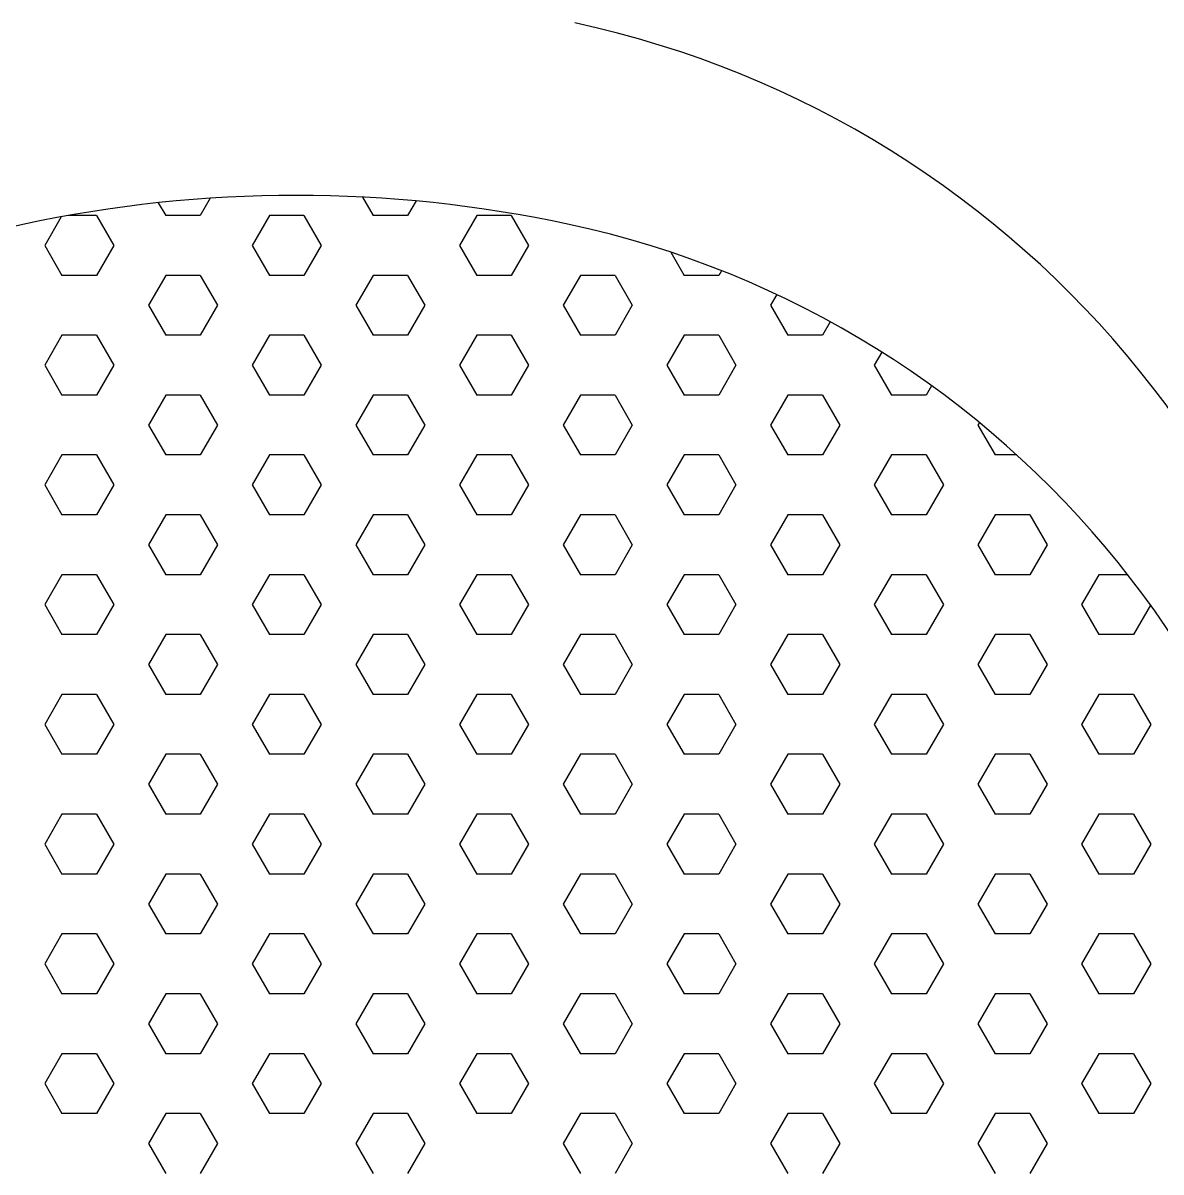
# Model space of a CAD drawing. Header units: millimetres. Extents: x 154.1 to 235.2, y 94.9 to 137.4.
# Drawn here: x 216.3835 to 216.4658, y 114.6472 to 114.7303 of the extents above; entities that cross this region are included whole.
import ezdxf

# ---------------------------------------------------------------- set-up
doc = ezdxf.new("R2010")
doc.units = ezdxf.units.MM
doc.header["$LTSCALE"] = 0.05
doc.layers.add('ACES-I', color=251, linetype='Continuous')

# ---------------------------------------------------------------- blocks, each defined once
blk = doc.blocks.new('*X8')
at = {"color": 0}
for p, q in [((6.088750000858737, 2.57426051225345), (6.090000000858737, 2.576425575762911)), ((6.093750001415048, 2.574260513566218), (6.092500001415048, 2.576425577075679)), ((6.103750000861537, 2.574260512251832), (6.105000000861537, 2.576425575761293)), ((6.108750001417847, 2.574260513567835), (6.107500001417847, 2.576425577077296)), ((6.118750000864337, 2.574260512250216), (6.120000000864337, 2.576425575759677)), ((6.123750001420648, 2.574260513569452), (6.122500001420648, 2.576425577078913)), ((6.133750000867138, 2.574260512248598), (6.135000000867137, 2.576425575758059)), ((6.138750001423449, 2.574260513571069), (6.137500001423449, 2.57642557708053)), ((6.148750000869939, 2.574260512246981), (6.150000000869938, 2.576425575756442)), ((6.153750001426248, 2.574260513572685), (6.152500001426248, 2.576425577082146)), ((6.090000001414114, 2.572095450056218), (6.088750001414114, 2.574260513565679)), ((6.09250000085967, 2.57209544874345), (6.09375000085967, 2.574260512252911)), ((6.105000001416915, 2.572095450057835), (6.103750001416915, 2.574260513567296)), ((6.10750000086247, 2.572095448741832), (6.10875000086247, 2.574260512251293)), ((6.120000001419714, 2.572095450059452), (6.118750001419714, 2.574260513568913)), ((6.122500000865271, 2.572095448740215), (6.123750000865271, 2.574260512249676)), ((6.135000001422515, 2.572095450061068), (6.133750001422515, 2.574260513570529)), ((6.137500000868071, 2.572095448738598), (6.138750000868071, 2.574260512248059)), ((6.150000001425314, 2.572095450062685), (6.148750001425315, 2.574260513572146)), ((6.152500000870871, 2.572095448736982), (6.153750000870871, 2.574260512246443)), ((6.081250000857803, 2.569930385235067), (6.082500000857802, 2.572095448744528)), ((6.0825, 2.57209544988), (6.085, 2.57209544988)), ((6.08625000141318, 2.569930386546218), (6.085000001413181, 2.572095450055679)), ((6.09, 2.57209544988), (6.0925, 2.57209544988)), ((6.096250000860604, 2.569930385233449), (6.097500000860603, 2.57209544874291)), ((6.0975, 2.57209544988), (6.100000000000001, 2.57209544988)), ((6.101250001415981, 2.569930386547835), (6.100000001415981, 2.572095450057296)), ((6.105, 2.57209544988), (6.107500000000001, 2.57209544988)), ((6.111250000863404, 2.569930385231832), (6.112500000863403, 2.572095448741293)), ((6.112500000000001, 2.57209544988), (6.115000000000001, 2.57209544988)), ((6.116250001418781, 2.569930386549451), (6.115000001418781, 2.572095450058912)), ((6.120000000000001, 2.57209544988), (6.122500000000001, 2.57209544988)), ((6.126250000866205, 2.569930385230215), (6.127500000866204, 2.572095448739676)), ((6.127500000000001, 2.57209544988), (6.130000000000002, 2.57209544988)), ((6.131250001421581, 2.569930386551068), (6.130000001421581, 2.572095450060529)), ((6.135000000000002, 2.57209544988), (6.137500000000002, 2.57209544988)), ((6.141250000869005, 2.569930385228598), (6.142500000869004, 2.572095448738059)), ((6.142500000000002, 2.57209544988), (6.145000000000002, 2.57209544988)), ((6.146250001424381, 2.569930386552685), (6.145000001424381, 2.572095450062146)), ((6.150000000000002, 2.57209544988), (6.152500000000003, 2.57209544988)), ((6.156250000871805, 2.569930385226982), (6.157500000871805, 2.572095448736443)), ((6.157500000000002, 2.57209544988), (6.160000000000003, 2.57209544988)), ((6.161250001427182, 2.569930386554303), (6.160000001427182, 2.572095450063764)), ((6.082500001412247, 2.567765323036218), (6.081250001412247, 2.569930386545679)), ((6.085000000858737, 2.567765321725067), (6.086250000858737, 2.569930385234528)), ((6.097500001415048, 2.567765323037835), (6.096250001415048, 2.569930386547296)), ((6.100000000861537, 2.567765321723449), (6.101250000861537, 2.56993038523291)), ((6.112500001417847, 2.567765323039452), (6.111250001417847, 2.569930386548913)), ((6.115000000864337, 2.567765321721833), (6.116250000864337, 2.569930385231294)), ((6.127500001420648, 2.567765323041069), (6.126250001420648, 2.56993038655053)), ((6.130000000867137, 2.567765321720215), (6.131250000867137, 2.569930385229676)), ((6.142500001423449, 2.567765323042686), (6.141250001423449, 2.569930386552147)), ((6.145000000869938, 2.567765321718598), (6.146250000869938, 2.569930385228059)), ((6.157500001426248, 2.567765323044302), (6.156250001426248, 2.569930386553763)), ((6.160000000872738, 2.567765321716981), (6.161250000872738, 2.569930385226442)), ((6.0825, 2.56776532286), (6.085, 2.56776532286)), ((6.08875000085967, 2.565600258215067), (6.09000000085967, 2.567765321724528)), ((6.09, 2.56776532286), (6.0925, 2.56776532286)), ((6.093750001414114, 2.565600259527835), (6.092500001414114, 2.567765323037296)), ((6.0975, 2.56776532286), (6.100000000000001, 2.56776532286)), ((6.10375000086247, 2.565600258213449), (6.10500000086247, 2.56776532172291)), ((6.105, 2.56776532286), (6.107500000000001, 2.56776532286)), ((6.108750001416915, 2.565600259529452), (6.107500001416915, 2.567765323038913)), ((6.112500000000001, 2.56776532286), (6.115000000000001, 2.56776532286)), ((6.118750000865271, 2.565600258211832), (6.120000000865271, 2.567765321721293)), ((6.120000000000001, 2.56776532286), (6.122500000000001, 2.56776532286)), ((6.123750001419714, 2.565600259531069), (6.122500001419715, 2.56776532304053)), ((6.127500000000001, 2.56776532286), (6.130000000000002, 2.56776532286)), ((6.133750000868071, 2.565600258210215), (6.135000000868071, 2.567765321719676)), ((6.135000000000002, 2.56776532286), (6.137500000000002, 2.56776532286)), ((6.138750001422515, 2.565600259532685), (6.137500001422516, 2.567765323042146)), ((6.142500000000002, 2.56776532286), (6.145000000000002, 2.56776532286)), ((6.148750000870871, 2.565600258208599), (6.150000000870871, 2.56776532171806)), ((6.150000000000002, 2.56776532286), (6.152500000000003, 2.56776532286)), ((6.153750001425315, 2.565600259534302), (6.152500001425315, 2.567765323043763)), ((6.157500000000002, 2.56776532286), (6.160000000000003, 2.56776532286)), ((6.090000001413181, 2.563435196017835), (6.088750001413181, 2.565600259527296)), ((6.092500000860603, 2.563435194705066), (6.093750000860603, 2.565600258214527)), ((6.105000001415981, 2.563435196019452), (6.103750001415981, 2.565600259528913)), ((6.107500000863403, 2.563435194703449), (6.108750000863403, 2.56560025821291)), ((6.120000001418781, 2.563435196021068), (6.118750001418781, 2.565600259530529)), ((6.122500000866204, 2.563435194701832), (6.123750000866204, 2.565600258211293)), ((6.135000001421581, 2.563435196022685), (6.133750001421581, 2.565600259532146)), ((6.137500000869005, 2.563435194700215), (6.138750000869004, 2.565600258209676)), ((6.150000001424381, 2.563435196024302), (6.148750001424381, 2.565600259533763)), ((6.152500000871805, 2.563435194698599), (6.153750000871804, 2.56560025820806)), ((6.081250000858737, 2.561270131196684), (6.082500000858737, 2.563435194706145)), ((6.0825, 2.56343519584), (6.085, 2.56343519584)), ((6.086250001412247, 2.561270132507835), (6.085000001412247, 2.563435196017296)), ((6.09, 2.56343519584), (6.0925, 2.56343519584)), ((6.096250000861537, 2.561270131195066), (6.097500000861537, 2.563435194704527)), ((6.0975, 2.56343519584), (6.100000000000001, 2.56343519584)), ((6.101250001415048, 2.561270132509452), (6.100000001415048, 2.563435196018913)), ((6.105, 2.56343519584), (6.107500000000001, 2.56343519584)), ((6.111250000864337, 2.56127013119345), (6.112500000864337, 2.563435194702911)), ((6.112500000000001, 2.56343519584), (6.115000000000001, 2.56343519584)), ((6.116250001417847, 2.561270132511069), (6.115000001417847, 2.56343519602053)), ((6.120000000000001, 2.56343519584), (6.122500000000001, 2.56343519584)), ((6.126250000867137, 2.561270131191832), (6.127500000867137, 2.563435194701293)), ((6.127500000000001, 2.56343519584), (6.130000000000002, 2.56343519584)), ((6.131250001420648, 2.561270132512686), (6.130000001420648, 2.563435196022147)), ((6.135000000000002, 2.56343519584), (6.137500000000002, 2.56343519584)), ((6.141250000869938, 2.561270131190215), (6.142500000869938, 2.563435194699676)), ((6.142500000000002, 2.56343519584), (6.145000000000002, 2.56343519584)), ((6.146250001423449, 2.561270132514303), (6.145000001423449, 2.563435196023764)), ((6.150000000000002, 2.56343519584), (6.152500000000003, 2.56343519584)), ((6.156250000872738, 2.561270131188598), (6.157500000872738, 2.563435194698059)), ((6.157500000000002, 2.56343519584), (6.160000000000003, 2.56343519584)), ((6.161250001426248, 2.561270132515919), (6.160000001426249, 2.56343519602538)), ((6.082500001411314, 2.559105068997836), (6.081250001411314, 2.561270132507297)), ((6.08500000085967, 2.559105067686684), (6.086250000859669, 2.561270131196145)), ((6.097500001414114, 2.559105068999452), (6.096250001414115, 2.561270132508913)), ((6.10000000086247, 2.559105067685066), (6.101250000862469, 2.561270131194527)), ((6.112500001416915, 2.559105069001069), (6.111250001416916, 2.56127013251053)), ((6.115000000865271, 2.559105067683449), (6.11625000086527, 2.56127013119291)), ((6.127500001419715, 2.559105069002686), (6.126250001419715, 2.561270132512147)), ((6.130000000868071, 2.559105067681832), (6.131250000868071, 2.561270131191293)), ((6.142500001422516, 2.559105069004302), (6.141250001422516, 2.561270132513763)), ((6.145000000870871, 2.559105067680216), (6.146250000870871, 2.561270131189677)), ((6.157500001425315, 2.559105069005919), (6.156250001425315, 2.56127013251538)), ((6.160000000873672, 2.559105067678598), (6.161250000873672, 2.561270131188059)), ((6.0825, 2.55910506882), (6.085000000000001, 2.55910506882)), ((6.088750000860603, 2.556940004176683), (6.090000000860603, 2.559105067686144)), ((6.090000000000001, 2.55910506882), (6.092500000000001, 2.55910506882)), ((6.093750001413181, 2.556940005489452), (6.092500001413181, 2.559105068998913)), ((6.097500000000001, 2.55910506882), (6.100000000000001, 2.55910506882)), ((6.103750000863403, 2.556940004175066), (6.105000000863403, 2.559105067684527)), ((6.105000000000001, 2.55910506882), (6.107500000000002, 2.55910506882)), ((6.108750001415981, 2.556940005491069), (6.107500001415981, 2.55910506900053)), ((6.112500000000002, 2.55910506882), (6.115000000000002, 2.55910506882)), ((6.118750000866204, 2.556940004173449), (6.120000000866204, 2.55910506768291)), ((6.120000000000002, 2.55910506882), (6.122500000000002, 2.55910506882)), ((6.123750001418781, 2.556940005492685), (6.122500001418781, 2.559105069002146)), ((6.127500000000002, 2.55910506882), (6.130000000000003, 2.55910506882)), ((6.133750000869004, 2.556940004171832), (6.135000000869004, 2.559105067681293)), ((6.135000000000002, 2.55910506882), (6.137500000000003, 2.55910506882)), ((6.138750001421581, 2.556940005494302), (6.137500001421581, 2.559105069003763)), ((6.142500000000003, 2.55910506882), (6.145000000000003, 2.55910506882)), ((6.148750000871805, 2.556940004170216), (6.150000000871804, 2.559105067679677)), ((6.150000000000003, 2.55910506882), (6.152500000000003, 2.55910506882)), ((6.153750001424381, 2.556940005495919), (6.152500001424381, 2.55910506900538)), ((6.157500000000003, 2.55910506882), (6.160000000000004, 2.55910506882)), ((6.090000001412247, 2.554774941979452), (6.088750001412247, 2.556940005488913)), ((6.092500000861537, 2.554774940666683), (6.093750000861537, 2.556940004176144)), ((6.105000001415048, 2.554774941981069), (6.103750001415048, 2.55694000549053)), ((6.107500000864337, 2.554774940665067), (6.108750000864337, 2.556940004174528)), ((6.120000001417847, 2.554774941982686), (6.118750001417848, 2.556940005492147)), ((6.122500000867137, 2.554774940663449), (6.123750000867137, 2.55694000417291)), ((6.135000001420648, 2.554774941984303), (6.133750001420649, 2.556940005493764)), ((6.137500000869938, 2.554774940661832), (6.138750000869938, 2.556940004171293)), ((6.150000001423449, 2.55477494198592), (6.14875000142345, 2.556940005495381)), ((6.152500000872738, 2.554774940660215), (6.153750000872738, 2.556940004169676)), ((6.081250000859669, 2.552609877158301), (6.082500000859669, 2.554774940667762)), ((6.0825, 2.5547749418), (6.085000000000001, 2.5547749418)), ((6.086250001411314, 2.552609878469453), (6.085000001411315, 2.554774941978914)), ((6.090000000000001, 2.5547749418), (6.092500000000001, 2.5547749418)), ((6.09625000086247, 2.552609877156683), (6.097500000862469, 2.554774940666144)), ((6.097500000000001, 2.5547749418), (6.100000000000001, 2.5547749418)), ((6.101250001414114, 2.552609878471069), (6.100000001414115, 2.55477494198053)), ((6.105000000000001, 2.5547749418), (6.107500000000002, 2.5547749418)), ((6.111250000865271, 2.552609877155066), (6.11250000086527, 2.554774940664527)), ((6.112500000000002, 2.5547749418), (6.115000000000002, 2.5547749418)), ((6.116250001416915, 2.552609878472686), (6.115000001416916, 2.554774941982147)), ((6.120000000000002, 2.5547749418), (6.122500000000002, 2.5547749418)), ((6.126250000868071, 2.552609877153449), (6.12750000086807, 2.55477494066291)), ((6.127500000000002, 2.5547749418), (6.130000000000003, 2.5547749418)), ((6.131250001419715, 2.552609878474303), (6.130000001419715, 2.554774941983764)), ((6.135000000000002, 2.5547749418), (6.137500000000003, 2.5547749418)), ((6.141250000870871, 2.552609877151833), (6.142500000870871, 2.554774940661294)), ((6.142500000000003, 2.5547749418), (6.145000000000003, 2.5547749418)), ((6.146250001422516, 2.552609878475919), (6.145000001422516, 2.55477494198538)), ((6.150000000000003, 2.5547749418), (6.152500000000003, 2.5547749418)), ((6.156250000873672, 2.552609877150215), (6.157500000873672, 2.554774940659676)), ((6.157500000000003, 2.5547749418), (6.160000000000004, 2.5547749418)), ((6.161250001425315, 2.552609878477536), (6.160000001425315, 2.554774941986997)), ((6.082500001410381, 2.550444814959453), (6.081250001410381, 2.552609878468914)), ((6.085000000860603, 2.5504448136483), (6.086250000860603, 2.552609877157761)), ((6.097500001413181, 2.550444814961069), (6.096250001413181, 2.55260987847053)), ((6.100000000863403, 2.550444813646683), (6.101250000863403, 2.552609877156144)), ((6.112500001415981, 2.550444814962686), (6.111250001415981, 2.552609878472147)), ((6.115000000866204, 2.550444813645066), (6.116250000866204, 2.552609877154527)), ((6.127500001418781, 2.550444814964302), (6.126250001418781, 2.552609878473763)), ((6.130000000869004, 2.550444813643449), (6.131250000869004, 2.55260987715291)), ((6.142500001421581, 2.550444814965919), (6.141250001421581, 2.55260987847538)), ((6.145000000871804, 2.550444813641833), (6.146250000871804, 2.552609877151294)), ((6.157500001424381, 2.550444814967536), (6.156250001424382, 2.552609878476997)), ((6.160000000874605, 2.550444813640215), (6.161250000874604, 2.552609877149676)), ((6.0825, 2.55044481478), (6.085000000000001, 2.55044481478)), ((6.088750000861537, 2.5482797501383), (6.090000000861536, 2.550444813647761)), ((6.090000000000001, 2.55044481478), (6.092500000000001, 2.55044481478)), ((6.093750001412247, 2.548279751451069), (6.092500001412247, 2.55044481496053)), ((6.097500000000001, 2.55044481478), (6.100000000000001, 2.55044481478)), ((6.103750000864337, 2.548279750136684), (6.105000000864337, 2.550444813646145)), ((6.105000000000001, 2.55044481478), (6.107500000000002, 2.55044481478)), ((6.108750001415048, 2.548279751452686), (6.107500001415048, 2.550444814962147)), ((6.112500000000002, 2.55044481478), (6.115000000000002, 2.55044481478)), ((6.118750000867137, 2.548279750135066), (6.120000000867137, 2.550444813644527)), ((6.120000000000002, 2.55044481478), (6.122500000000002, 2.55044481478)), ((6.123750001417847, 2.548279751454303), (6.122500001417848, 2.550444814963764)), ((6.127500000000002, 2.55044481478), (6.130000000000003, 2.55044481478)), ((6.133750000869938, 2.548279750133449), (6.135000000869938, 2.55044481364291)), ((6.135000000000002, 2.55044481478), (6.137500000000003, 2.55044481478)), ((6.138750001420648, 2.54827975145592), (6.137500001420649, 2.550444814965381)), ((6.142500000000003, 2.55044481478), (6.145000000000003, 2.55044481478)), ((6.148750000872738, 2.548279750131832), (6.150000000872738, 2.550444813641293)), ((6.150000000000003, 2.55044481478), (6.152500000000003, 2.55044481478)), ((6.153750001423449, 2.548279751457537), (6.15250000142345, 2.550444814966998)), ((6.157500000000003, 2.55044481478), (6.160000000000004, 2.55044481478)), ((6.090000001411314, 2.54611468794107), (6.088750001411315, 2.548279751450531)), ((6.092500000862469, 2.5461146866283), (6.093750000862469, 2.548279750137761)), ((6.105000001414115, 2.546114687942686), (6.103750001414115, 2.548279751452147)), ((6.10750000086527, 2.546114686626683), (6.10875000086527, 2.548279750136144)), ((6.120000001416916, 2.546114687944303), (6.118750001416916, 2.548279751453764)), ((6.122500000868071, 2.546114686625066), (6.12375000086807, 2.548279750134527)), ((6.135000001419715, 2.54611468794592), (6.133750001419715, 2.548279751455381)), ((6.137500000870871, 2.54611468662345), (6.13875000087087, 2.548279750132911)), ((6.150000001422516, 2.546114687947536), (6.148750001422516, 2.548279751456997)), ((6.152500000873672, 2.546114686621832), (6.153750000873671, 2.548279750131293)), ((6.081250000860603, 2.543949623119917), (6.082500000860603, 2.546114686629378)), ((6.0825, 2.54611468776), (6.085000000000001, 2.54611468776)), ((6.086250001410381, 2.54394962443107), (6.085000001410381, 2.546114687940531)), ((6.090000000000001, 2.54611468776), (6.092500000000001, 2.54611468776)), ((6.096250000863403, 2.5439496231183), (6.097500000863403, 2.546114686627761)), ((6.097500000000001, 2.54611468776), (6.100000000000001, 2.54611468776)), ((6.101250001413181, 2.543949624432686), (6.100000001413181, 2.546114687942147)), ((6.105000000000001, 2.54611468776), (6.107500000000002, 2.54611468776)), ((6.111250000866204, 2.543949623116683), (6.112500000866204, 2.546114686626144)), ((6.112500000000002, 2.54611468776), (6.115000000000002, 2.54611468776)), ((6.116250001415981, 2.543949624434303), (6.115000001415981, 2.546114687943764)), ((6.120000000000002, 2.54611468776), (6.122500000000002, 2.54611468776)), ((6.126250000869004, 2.543949623115066), (6.127500000869004, 2.546114686624527)), ((6.127500000000002, 2.54611468776), (6.130000000000003, 2.54611468776)), ((6.131250001418781, 2.543949624435919), (6.130000001418781, 2.54611468794538)), ((6.135000000000002, 2.54611468776), (6.137500000000003, 2.54611468776)), ((6.141250000871804, 2.54394962311345), (6.142500000871804, 2.546114686622911)), ((6.142500000000003, 2.54611468776), (6.145000000000003, 2.54611468776)), ((6.146250001421581, 2.543949624437536), (6.145000001421582, 2.546114687946997)), ((6.150000000000003, 2.54611468776), (6.152500000000003, 2.54611468776)), ((6.156250000874604, 2.543949623111832), (6.157500000874604, 2.546114686621293)), ((6.157500000000003, 2.54611468776), (6.160000000000004, 2.54611468776)), ((6.161250001424381, 2.543949624439153), (6.160000001424382, 2.546114687948614)), ((6.082500001409448, 2.54178456092107), (6.081250001409448, 2.543949624430531)), ((6.085000000861537, 2.541784559609917), (6.086250000861536, 2.543949623119378)), ((6.097500001412247, 2.541784560922686), (6.096250001412248, 2.543949624432147)), ((6.100000000864337, 2.541784559608301), (6.101250000864336, 2.543949623117762)), ((6.112500001415048, 2.541784560924303), (6.111250001415049, 2.543949624433764)), ((6.115000000867137, 2.541784559606683), (6.116250000867137, 2.543949623116144)), ((6.127500001417848, 2.54178456092592), (6.126250001417848, 2.543949624435381)), ((6.130000000869938, 2.541784559605066), (6.131250000869938, 2.543949623114527)), ((6.142500001420649, 2.541784560927537), (6.141250001420649, 2.543949624436998)), ((6.145000000872738, 2.541784559603449), (6.146250000872738, 2.54394962311291)), ((6.15750000142345, 2.541784560929154), (6.15625000142345, 2.543949624438615)), ((6.160000000875538, 2.541784559601833), (6.161250000875538, 2.543949623111294)), ((6.0825, 2.54178456074), (6.085, 2.54178456074)), ((6.088750000862469, 2.539619496099917), (6.090000000862469, 2.541784559609378)), ((6.09, 2.54178456074), (6.0925, 2.54178456074)), ((6.093750001411315, 2.539619497412687), (6.092500001411315, 2.541784560922148)), ((6.0975, 2.54178456074), (6.100000000000001, 2.54178456074)), ((6.10375000086527, 2.5396194960983), (6.10500000086527, 2.541784559607761)), ((6.105, 2.54178456074), (6.107500000000001, 2.54178456074)), ((6.108750001414115, 2.539619497414303), (6.107500001414115, 2.541784560923764)), ((6.112500000000001, 2.54178456074), (6.115000000000001, 2.54178456074)), ((6.11875000086807, 2.539619496096683), (6.12000000086807, 2.541784559606144)), ((6.120000000000001, 2.54178456074), (6.122500000000001, 2.54178456074)), ((6.123750001416916, 2.53961949741592), (6.122500001416916, 2.541784560925381)), ((6.127500000000001, 2.54178456074), (6.130000000000002, 2.54178456074)), ((6.133750000870871, 2.539619496095067), (6.13500000087087, 2.541784559604528)), ((6.135000000000002, 2.54178456074), (6.137500000000002, 2.54178456074)), ((6.138750001419715, 2.539619497417537), (6.137500001419715, 2.541784560926998)), ((6.142500000000002, 2.54178456074), (6.145000000000002, 2.54178456074)), ((6.148750000873672, 2.53961949609345), (6.150000000873671, 2.54178455960291)), ((6.150000000000002, 2.54178456074), (6.152500000000003, 2.54178456074)), ((6.153750001422516, 2.539619497419153), (6.152500001422516, 2.541784560928614)), ((6.157500000000002, 2.54178456074), (6.160000000000003, 2.54178456074)), ((6.090000001410381, 2.537454433902687), (6.088750001410381, 2.539619497412148)), ((6.092500000863403, 2.537454432589917), (6.093750000863403, 2.539619496099378)), ((6.105000001413181, 2.537454433904303), (6.103750001413181, 2.539619497413764)), ((6.107500000866204, 2.5374544325883), (6.108750000866204, 2.539619496097761)), ((6.120000001415981, 2.53745443390592), (6.118750001415981, 2.539619497415381)), ((6.122500000869004, 2.537454432586683), (6.123750000869004, 2.539619496096144)), ((6.135000001418781, 2.537454433907536), (6.133750001418782, 2.539619497416997)), ((6.137500000871804, 2.537454432585067), (6.138750000871804, 2.539619496094528)), ((6.150000001421581, 2.537454433909153), (6.148750001421582, 2.539619497418614)), ((6.152500000874604, 2.537454432583449), (6.153750000874604, 2.53961949609291)), ((6.08126589484883, 2.535316898275062), (6.082500000861536, 2.537454432590995)), ((6.0825, 2.53745443372), (6.085, 2.53745443372)), ((6.086250001409448, 2.535289370392687), (6.085000001409449, 2.537454433902148)), ((6.09, 2.53745443372), (6.0925, 2.53745443372)), ((6.096250000864337, 2.535289369079918), (6.097500000864336, 2.537454432589379)), ((6.0975, 2.53745443372), (6.100000000000001, 2.53745443372)), ((6.101250001412247, 2.535289370394303), (6.100000001412248, 2.537454433903764)), ((6.105, 2.53745443372), (6.107500000000001, 2.53745443372)), ((6.111250000867137, 2.5352893690783), (6.112500000867136, 2.537454432587761)), ((6.112500000000001, 2.53745443372), (6.115000000000001, 2.53745443372)), ((6.116250001415048, 2.53528937039592), (6.115000001415049, 2.537454433905381)), ((6.120000000000001, 2.53745443372), (6.122500000000001, 2.53745443372)), ((6.126250000869938, 2.535289369076683), (6.127500000869937, 2.537454432586144)), ((6.127500000000001, 2.53745443372), (6.130000000000002, 2.53745443372)), ((6.131250001417848, 2.535289370397537), (6.130000001417848, 2.537454433906998)), ((6.135000000000002, 2.53745443372), (6.137500000000002, 2.53745443372)), ((6.141250000872738, 2.535289369075066), (6.142500000872738, 2.537454432584527)), ((6.142500000000002, 2.53745443372), (6.145000000000002, 2.53745443372)), ((6.146250001420649, 2.535289370399154), (6.145000001420649, 2.537454433908615)), ((6.150000000000002, 2.53745443372), (6.152500000000003, 2.53745443372)), ((6.156250000875538, 2.53528936907345), (6.157500000875538, 2.537454432582911)), ((6.157500000000002, 2.53745443372), (6.160000000000003, 2.53745443372)), ((6.16125000142345, 2.535289370400771), (6.16000000142345, 2.537454433910232)), ((6.085000000862469, 2.533124305571534), (6.086250000862469, 2.535289369080995)), ((6.097500001411315, 2.533124306884304), (6.096250001411315, 2.535289370393765)), ((6.10000000086527, 2.533124305569917), (6.10125000086527, 2.535289369079378)), ((6.112500001414115, 2.53312430688592), (6.111250001414115, 2.535289370395381)), ((6.11500000086807, 2.5331243055683), (6.11625000086807, 2.535289369077761)), ((6.127500001416916, 2.533124306887537), (6.126250001416916, 2.535289370396998)), ((6.13000000087087, 2.533124305566684), (6.13125000087087, 2.535289369076145)), ((6.142500001419715, 2.533124306889154), (6.141250001419715, 2.535289370398615)), ((6.145000000873671, 2.533124305565067), (6.146250000873671, 2.535289369074528)), ((6.157500001422516, 2.533124306890771), (6.156250001422516, 2.535289370400232)), ((6.160000000876471, 2.533124305563449), (6.161250000876471, 2.53528936907291)), ((6.082910793654658, 2.5331243067), (6.085, 2.5331243067)), ((6.088750000863403, 2.530959242061534), (6.090000000863403, 2.533124305570995)), ((6.09, 2.5331243067), (6.0925, 2.5331243067)), ((6.093750001410381, 2.530959243374304), (6.092500001410381, 2.533124306883765)), ((6.0975, 2.5331243067), (6.100000000000001, 2.5331243067)), ((6.103750000866204, 2.530959242059917), (6.105000000866204, 2.533124305569378)), ((6.105, 2.5331243067), (6.107500000000001, 2.5331243067)), ((6.108750001413181, 2.53095924337592), (6.107500001413182, 2.533124306885381)), ((6.112500000000001, 2.5331243067), (6.115000000000001, 2.5331243067)), ((6.118750000869004, 2.5309592420583), (6.120000000869004, 2.533124305567761)), ((6.120000000000001, 2.5331243067), (6.122500000000001, 2.5331243067)), ((6.123750001415981, 2.530959243377537), (6.122500001415982, 2.533124306886998)), ((6.127500000000001, 2.5331243067), (6.130000000000002, 2.5331243067)), ((6.133750000871804, 2.530959242056684), (6.135000000871804, 2.533124305566145)), ((6.135000000000002, 2.5331243067), (6.137500000000002, 2.5331243067)), ((6.138750001418781, 2.530959243379153), (6.137500001418782, 2.533124306888614)), ((6.142500000000002, 2.5331243067), (6.145000000000002, 2.5331243067)), ((6.148750000874604, 2.530959242055066), (6.150000000874604, 2.533124305564527)), ((6.150000000000002, 2.5331243067), (6.152500000000003, 2.5331243067)), ((6.153750001421582, 2.53095924338077), (6.152500001421582, 2.533124306890231)), ((6.157500000000002, 2.5331243067), (6.160000000000003, 2.5331243067)), ((6.090000001409448, 2.528794179864304), (6.088750001409449, 2.530959243373765)), ((6.092500000864336, 2.528794178551535), (6.093750000864336, 2.530959242060996)), ((6.105000001412248, 2.52879417986592), (6.103750001412248, 2.530959243375381)), ((6.107500000867137, 2.528794178549917), (6.108750000867136, 2.530959242059378)), ((6.120000001415049, 2.528794179867537), (6.118750001415049, 2.530959243376998)), ((6.122500000869938, 2.5287941785483), (6.123750000869937, 2.530959242057761)), ((6.135000001417848, 2.528794179869154), (6.133750001417848, 2.530959243378615)), ((6.137500000872738, 2.528794178546683), (6.138750000872737, 2.530959242056144)), ((6.150000001420649, 2.528794179870771), (6.148750001420649, 2.530959243380232)), ((6.152500000875538, 2.528794178545067), (6.153750000875537, 2.530959242054528)), ((6.09, 2.52879417968), (6.0925, 2.52879417968)), ((6.09625000086527, 2.526629115041534), (6.09750000086527, 2.528794178550995)), ((6.0975, 2.52879417968), (6.100000000000001, 2.52879417968)), ((6.101250001411315, 2.526629116355921), (6.100000001411315, 2.528794179865382)), ((6.105, 2.52879417968), (6.107500000000001, 2.52879417968)), ((6.11125000086807, 2.526629115039917), (6.11250000086807, 2.528794178549378)), ((6.112500000000001, 2.52879417968), (6.115000000000001, 2.52879417968)), ((6.116250001414115, 2.526629116357537), (6.115000001414115, 2.528794179866998)), ((6.120000000000001, 2.52879417968), (6.122500000000001, 2.52879417968)), ((6.12625000087087, 2.526629115038301), (6.12750000087087, 2.528794178547762)), ((6.127500000000001, 2.52879417968), (6.130000000000002, 2.52879417968)), ((6.131250001416916, 2.526629116359154), (6.130000001416916, 2.528794179868615)), ((6.135000000000002, 2.52879417968), (6.137500000000002, 2.52879417968)), ((6.141250000873671, 2.526629115036684), (6.142500000873671, 2.528794178546145)), ((6.142500000000002, 2.52879417968), (6.145000000000002, 2.52879417968)), ((6.146250001419715, 2.526629116360771), (6.145000001419715, 2.528794179870232)), ((6.150000000000002, 2.52879417968), (6.152500000000003, 2.52879417968)), ((6.156250000876471, 2.526629115035066), (6.157500000876471, 2.528794178544527)), ((6.157500000000002, 2.52879417968), (6.160000000000003, 2.52879417968)), ((6.161250001422516, 2.526629116362388), (6.160000001422516, 2.528794179871849)), ((6.097500001410381, 2.524464052845921), (6.096250001410382, 2.526629116355382)), ((6.100000000866204, 2.524464051531534), (6.101250000866203, 2.526629115040995)), ((6.112500001413181, 2.524464052847537), (6.111250001413182, 2.526629116356998)), ((6.115000000869004, 2.524464051529917), (6.116250000869004, 2.526629115039378)), ((6.127500001415982, 2.524464052849154), (6.126250001415982, 2.526629116358615)), ((6.130000000871804, 2.524464051528301), (6.131250000871804, 2.526629115037762)), ((6.142500001418782, 2.52446405285077), (6.141250001418782, 2.526629116360231)), ((6.145000000874604, 2.524464051526683), (6.146250000874604, 2.526629115036144)), ((6.157500001421582, 2.524464052852387), (6.156250001421582, 2.526629116361848)), ((6.160000000877405, 2.524464051525067), (6.161250000877405, 2.526629115034528)), ((6.090941117511008, 2.52446405266), (6.092499999999999, 2.52446405266)), ((6.093750001409449, 2.522298989335921), (6.092500001409449, 2.524464052845382)), ((6.097499999999999, 2.52446405266), (6.1, 2.52446405266)), ((6.103750000867136, 2.522298988021534), (6.105000000867136, 2.524464051530995)), ((6.105, 2.52446405266), (6.1075, 2.52446405266)), ((6.108750001412248, 2.522298989337537), (6.107500001412248, 2.524464052846998)), ((6.1125, 2.52446405266), (6.115, 2.52446405266)), ((6.118750000869937, 2.522298988019917), (6.120000000869937, 2.524464051529378)), ((6.12, 2.52446405266), (6.1225, 2.52446405266)), ((6.123750001415049, 2.522298989339154), (6.122500001415049, 2.524464052848615)), ((6.1275, 2.52446405266), (6.130000000000001, 2.52446405266)), ((6.133750000872737, 2.5222989880183), (6.135000000872737, 2.524464051527761)), ((6.135000000000001, 2.52446405266), (6.137500000000001, 2.52446405266)), ((6.138750001417848, 2.522298989340771), (6.137500001417848, 2.524464052850232)), ((6.142500000000001, 2.52446405266), (6.145000000000001, 2.52446405266)), ((6.148750000875538, 2.522298988016684), (6.150000000875537, 2.524464051526145)), ((6.150000000000001, 2.52446405266), (6.152500000000002, 2.52446405266)), ((6.153750001420649, 2.522298989342388), (6.152500001420649, 2.524464052851849)), ((6.157500000000002, 2.52446405266), (6.160000000000002, 2.52446405266)), ((6.093648190596671, 2.522122647464667), (6.09375000086527, 2.522298988022612)), ((6.105000001411315, 2.520133925827538), (6.103750001411315, 2.522298989336999)), ((6.10750000086807, 2.520133924511534), (6.10875000086807, 2.522298988020995)), ((6.120000001414115, 2.520133925829154), (6.118750001414115, 2.522298989338615)), ((6.12250000087087, 2.520133924509918), (6.12375000087087, 2.522298988019379)), ((6.135000001416916, 2.520133925830771), (6.133750001416916, 2.522298989340232)), ((6.137500000873671, 2.520133924508301), (6.138750000873671, 2.522298988017762)), ((6.150000001419715, 2.520133925832388), (6.148750001419716, 2.522298989341849)), ((6.152500000876471, 2.520133924506683), (6.153750000876471, 2.522298988016144)), ((6.097109150519948, 2.519456951854742), (6.097500000866203, 2.520133924512612)), ((6.0975, 2.52013392564), (6.100000000000001, 2.52013392564)), ((6.101250001410381, 2.517968862317538), (6.100000001410382, 2.520133925826999)), ((6.105, 2.52013392564), (6.107500000000001, 2.52013392564)), ((6.111250000869004, 2.517968861001534), (6.112500000869003, 2.520133924510995)), ((6.112500000000001, 2.52013392564), (6.115000000000001, 2.52013392564)), ((6.116250001413182, 2.517968862319155), (6.115000001413182, 2.520133925828616)), ((6.120000000000001, 2.52013392564), (6.122500000000001, 2.52013392564)), ((6.126250000871804, 2.517968860999918), (6.127500000871803, 2.520133924509379)), ((6.127500000000001, 2.52013392564), (6.130000000000002, 2.52013392564)), ((6.131250001415982, 2.517968862320771), (6.130000001415982, 2.520133925830232)), ((6.135000000000002, 2.52013392564), (6.137500000000002, 2.52013392564)), ((6.141250000874604, 2.5179688609983), (6.142500000874604, 2.520133924507761)), ((6.142500000000002, 2.52013392564), (6.145000000000002, 2.52013392564)), ((6.146250001418782, 2.517968862322387), (6.145000001418782, 2.520133925831848)), ((6.150000000000002, 2.52013392564), (6.152500000000003, 2.52013392564)), ((6.156250000877405, 2.517968860996684), (6.157500000877405, 2.520133924506145)), ((6.157500000000002, 2.52013392564), (6.160000000000003, 2.52013392564)), ((6.161250001421582, 2.517968862324004), (6.160000001421582, 2.520133925833465)), ((6.100706267278879, 2.517027086801969), (6.101250000867136, 2.517968861002612)), ((6.112500001412248, 2.515803798809154), (6.111250001412248, 2.517968862318615)), ((6.115000000869937, 2.515803797491534), (6.116250000869937, 2.517968861000995)), ((6.127500001415049, 2.515803798810771), (6.126250001415049, 2.517968862320232)), ((6.130000000872737, 2.515803797489917), (6.131250000872737, 2.517968860999378)), ((6.142500001417848, 2.515803798812388), (6.141250001417848, 2.517968862321849)), ((6.145000000875537, 2.515803797488301), (6.146250000875537, 2.517968860997762)), ((6.157500001420649, 2.515803798814005), (6.156250001420649, 2.517968862323466)), ((6.160000000878338, 2.515803797486684), (6.161250000878337, 2.517968860996145)), ((6.104437756143783, 2.51482996106386), (6.10500000086807, 2.515803797492612)), ((6.105, 2.51580379862), (6.1075, 2.51580379862)), ((6.108750001411315, 2.513638735299155), (6.107500001411315, 2.515803798808616)), ((6.1125, 2.51580379862), (6.115, 2.51580379862)), ((6.11875000087087, 2.513638733981535), (6.12000000087087, 2.515803797490996)), ((6.12, 2.51580379862), (6.1225, 2.51580379862)), ((6.123750001414115, 2.513638735300771), (6.122500001414116, 2.515803798810232)), ((6.1275, 2.51580379862), (6.130000000000001, 2.51580379862)), ((6.133750000873671, 2.513638733979918), (6.135000000873671, 2.515803797489379)), ((6.135000000000001, 2.51580379862), (6.137500000000001, 2.51580379862)), ((6.138750001416916, 2.513638735302388), (6.137500001416917, 2.515803798811849)), ((6.142500000000001, 2.51580379862), (6.145000000000001, 2.51580379862)), ((6.148750000876471, 2.5136387339783), (6.150000000876471, 2.515803797487761)), ((6.150000000000001, 2.51580379862), (6.152500000000002, 2.51580379862)), ((6.153750001419716, 2.513638735304005), (6.152500001419716, 2.515803798813466)), ((6.157500000000002, 2.51580379862), (6.160000000000002, 2.51580379862)), ((6.108303403149383, 2.512865204041685), (6.108750000869003, 2.513638733982612)), ((6.120000001413182, 2.511473671790772), (6.118750001413182, 2.513638735300233)), ((6.122500000871804, 2.511473670471535), (6.123750000871803, 2.513638733980996)), ((6.135000001415982, 2.511473671792388), (6.133750001415982, 2.513638735301849)), ((6.137500000874604, 2.511473670469917), (6.138750000874603, 2.513638733979378)), ((6.150000001418782, 2.511473671794004), (6.148750001418782, 2.513638735303465)), ((6.152500000877405, 2.511473670468301), (6.153750000877404, 2.513638733977762)), ((6.112304552550361, 2.511135144052852), (6.112500000869937, 2.511473670472612)), ((6.1125, 2.5114736716), (6.115, 2.5114736716)), ((6.115964798146234, 2.509802594827993), (6.115000001412248, 2.511473671790232)), ((6.12, 2.5114736716), (6.1225, 2.5114736716)), ((6.126250000872737, 2.509308606961534), (6.127500000872737, 2.511473670470995)), ((6.1275, 2.5114736716), (6.130000000000001, 2.5114736716)), ((6.131250001415049, 2.509308608282388), (6.130000001415049, 2.511473671791849)), ((6.135000000000001, 2.5114736716), (6.137500000000001, 2.5114736716)), ((6.141250000875537, 2.509308606959918), (6.142500000875537, 2.511473670469379)), ((6.142500000000001, 2.5114736716), (6.145000000000001, 2.5114736716)), ((6.146250001417848, 2.509308608284005), (6.145000001417849, 2.511473671793466)), ((6.150000000000001, 2.5114736716), (6.152500000000002, 2.5114736716)), ((6.156250000878337, 2.509308606958301), (6.157500000878337, 2.511473670467762)), ((6.157500000000002, 2.5114736716), (6.160000000000002, 2.5114736716)), ((6.161250001420649, 2.509308608285622), (6.16000000142065, 2.511473671795083)), ((6.127500001414115, 2.507143544772388), (6.126250001414116, 2.509308608281849)), ((6.130000000873671, 2.507143543451535), (6.131250000873671, 2.509308606960996)), ((6.142500001416916, 2.507143544774005), (6.141250001416917, 2.509308608283466)), ((6.145000000876471, 2.507143543449917), (6.146250000876471, 2.509308606959378)), ((6.157500001419716, 2.507143544775622), (6.156250001419716, 2.509308608285083)), ((6.160054913839172, 2.507238655484844), (6.161250000879271, 2.509308606957762)), ((6.1275, 2.50714354458), (6.13, 2.50714354458)), ((6.134391779860037, 2.506090073751535), (6.135000000874603, 2.507143543450995)), ((6.135, 2.50714354458), (6.1375, 2.50714354458)), ((6.13826970260135, 2.505810383213763), (6.137500001415982, 2.507143544773466)), ((6.1425, 2.50714354458), (6.145, 2.50714354458)), ((6.149277971304061, 2.505892951543781), (6.150000000877404, 2.507143543449379)), ((6.15, 2.50714354458), (6.152500000000001, 2.50714354458)), ((6.153034250134226, 2.506218198856056), (6.152500001418782, 2.507143544775082)), ((6.157500000000001, 2.50714354458), (6.159530300574152, 2.50714354458))]:
    blk.add_line(p, q, dxfattribs=at)
blk = doc.blocks.new('Tv_29pol')
at = {"layer": 'ACES-I'}
for centre, radius, start, end in [((0.1749999999999883, -0.1761918722053735), 0.07, 180.0000000000004, 257.8370618973107), ((0.184999999999989, -0.176191872205373), 0.07, 282.1629381026915, 0), ((0.1749999999999892, -0.1888066231515326), 0.07200000000000001, 180.0000000000004, 257.8370618973107), ((0.1799999999999882, -0.1529933163673163), 0.09373126614770431, 257.8370618973107, 282.1629381026915)]:
    blk.add_arc(centre, radius, start, end, dxfattribs=at)
blk.add_blockref('*X8', (-5.963072031699718, -2.752411861024946), dxfattribs=at)

msp = doc.modelspace()

# ---------------------------------------------------------------- block references
at = {"rotation": 180}
msp.add_blockref('Tv_29pol', (216.5832692403428, 114.4710704526766), dxfattribs=at)

doc.saveas('drawing.dxf')
